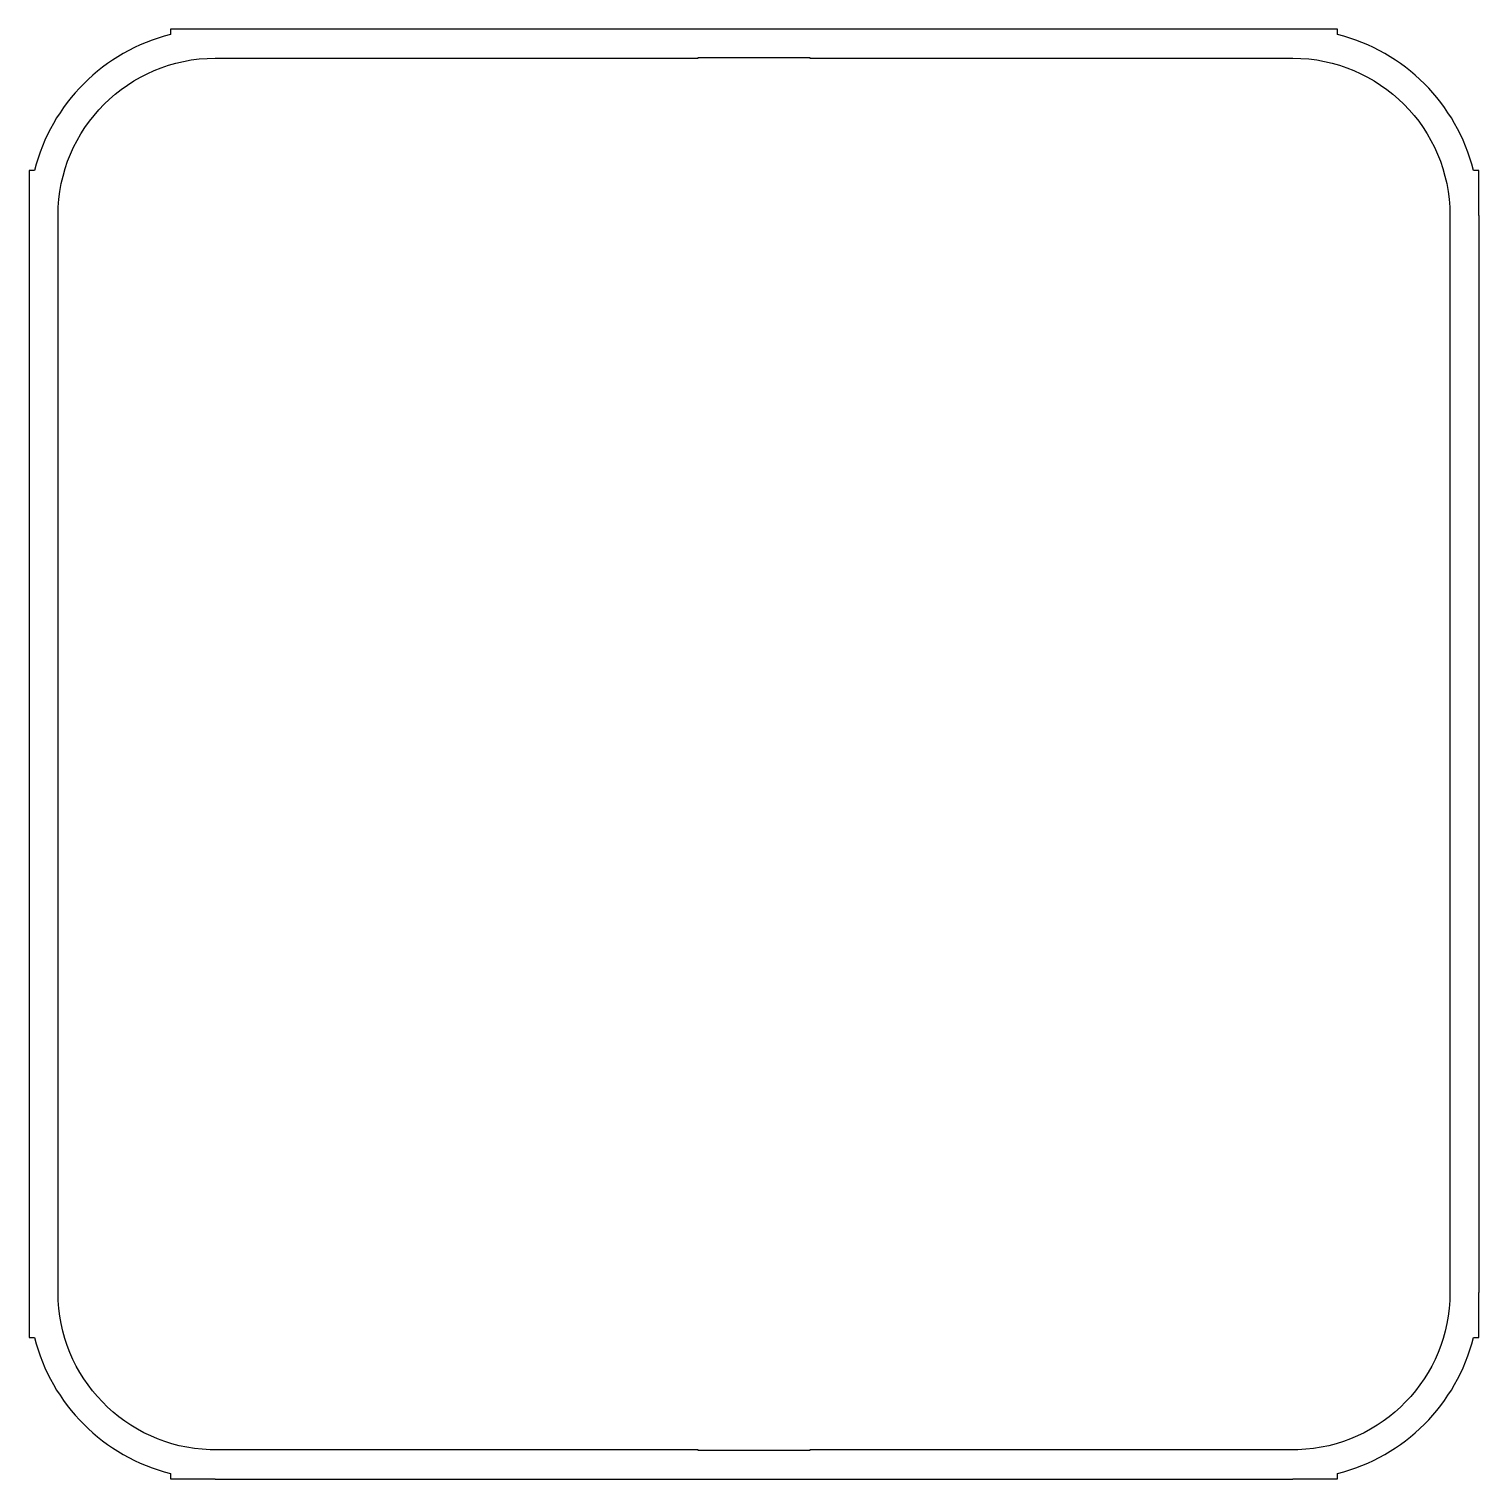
# Model space of a CAD drawing. Header units: millimetres. Extents: x -82 to 82, y 926 to 1090.
import ezdxf

# ---------------------------------------------------------------- set-up
doc = ezdxf.new("R2010")
doc.units = ezdxf.units.MM
doc.layers.get('0').update_dxf_attribs({"linetype": 'CONTINUOUS'})

msp = doc.modelspace()

# ---------------------------------------------------------------- linework, layer by layer
for points in [[(-82.38, 1069.1), (-82.38, 946.84), (-82.37, 946.84), (-82.37, 941.76), (-81.75, 941.76, 0.000124), (-81.74, 941.75, 0.277864), (-66.33, 926.33, 0.000015), (-66.33, 926.33), (-66.33, 925.88), (-66.33, 925.7), (-61.25, 925.7), (-61.25, 925.69), (61.02, 925.69), (61.02, 925.7), (66.1, 925.7), (66.1, 925.88), (66.1, 926.33, 0.000015), (66.1, 926.33, 0.277864), (81.51, 941.75, 0.000124), (81.52, 941.76), (82.13, 941.76), (82.13, 946.84), (82.15, 946.84), (82.15, 1069.1), (82.13, 1069.1), (82.13, 1074.18), (81.52, 1074.18, 0.000124), (81.51, 1074.19, 0.277879), (66.1, 1089.61), (66.1, 1090.25), (-66.33, 1090.25), (-66.33, 1089.61, 0.277879), (-81.74, 1074.19, 0.000124), (-81.75, 1074.18), (-82.37, 1074.18), (-82.37, 1069.1)], [(-79.08, 946.84), (-79.08, 1069.1, -0.000089), (-79.08, 1069.11), (-79.08, 1069.11, -0.413797), (-61.25, 1086.94), (-61.25, 1086.94, -0.000192), (-61.24, 1086.94), (-6.47, 1086.94), (-6.47, 1087.01), (6.23, 1087.01), (6.23, 1086.94), (61.01, 1086.94, -0.000192), (61.02, 1086.94), (61.02, 1086.94, -0.413797), (78.85, 1069.11), (78.85, 1069.11, -0.000089), (78.85, 1069.1), (78.85, 946.84, -0.000089), (78.85, 946.84), (78.85, 946.84, -0.404571), (61.59, 929.01, -0.007903), (61.02, 929), (61.02, 929), (61.02, 929, -0.000131), (61.01, 929), (6.23, 929), (6.23, 928.94), (-6.47, 928.94), (-6.47, 929), (-61.24, 929, -0.000131), (-61.25, 929), (-61.25, 929), (-61.25, 929, -0.007903), (-61.82, 929.01, -0.404571), (-79.08, 946.84), (-79.08, 946.84, -0.000089)]]:
    msp.add_lwpolyline(points, format="xyb", close=True)

doc.saveas('drawing.dxf')
